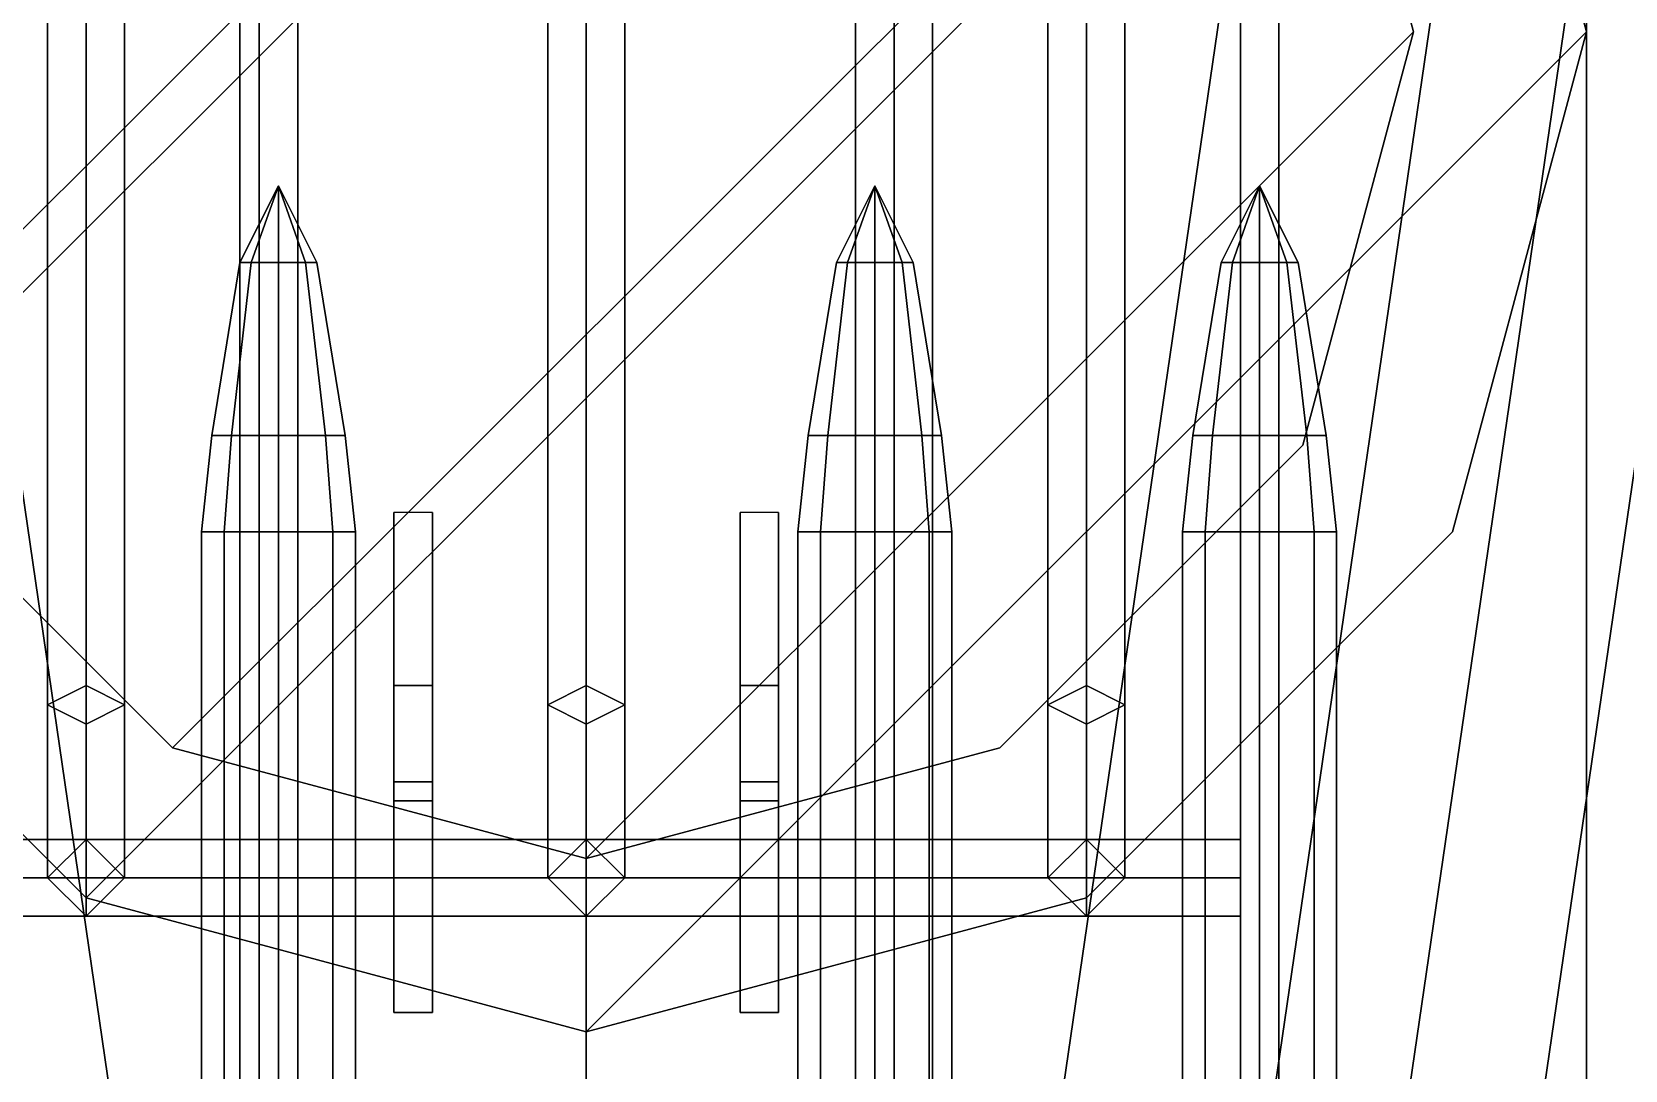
# Model space of a CAD drawing. Header units: millimetres. Extents: x -3 to 1.7, y -21.6 to 9.5.
# Drawn here: x -0.288 to 0.54, y -1.47 to -0.93 of the extents above; entities that cross this region are included whole.
import ezdxf

# ---------------------------------------------------------------- set-up
doc = ezdxf.new("R2010")
doc.units = ezdxf.units.MM
for name, color, linetype in [('hull_mirror', 7, 'Continuous'), ('rails', 1, 'Continuous'), ('rocket', 1, 'Continuous'), ('turret', 2, 'Continuous')]:
    doc.layers.add(name, color=color, linetype=linetype)

msp = doc.modelspace()

# ---------------------------------------------------------------- linework, layer by layer
for points in [[(-0.45033, -1.19, 2.27), (0.26, -0.47967, 2.27), (0, -0.41, 2.27), (-0.52, -0.93, 2.27)], [(-0.26, -1.38033, 2.27), (0.45033, -0.67, 2.27), (0.26, -0.47967, 2.27), (-0.45033, -1.19, 2.27)], [(0, -1.45, 2.27), (0.52, -0.93, 2.27), (0.45033, -0.67, 2.27), (-0.26, -1.38033, 2.27)], [(0.52, -0.93, 2.03), (0.45033, -0.67, 2.07), (0.45033, -0.67, 2.27), (0.52, -0.93, 2.27)], [(0.18, -1.74, -0.51), (0, -1.74, -0.53), (0, -0.71, -0.57), (0.18, -0.71, -0.56)], [(0.52, -1.74, -0.46), (0.18, -1.74, -0.51), (0.18, -0.71, -0.56), (0.52, -0.71, -0.5)], [(1.07, -1.74, -0.34), (0.52, -1.74, -0.46), (0.52, -0.71, -0.5), (1.07, -0.71, -0.37)], [(0.26, -1.38033, 2.27), (0.45033, -1.19, 2.27), (0.52, -0.93, 2.27), (0, -1.45, 2.27)], [(0.45033, -1.19, 2.03), (0.52, -0.93, 2.03), (0.52, -0.93, 2.27), (0.45033, -1.19, 2.27)], [(-0.45033, -1.19, 2.03), (-0.26, -1.38033, 2.09), (-0.26, -1.38033, 2.27), (-0.45033, -1.19, 2.27)], [(0.26, -1.38033, 2.09), (0.45033, -1.19, 2.03), (0.45033, -1.19, 2.27), (0.26, -1.38033, 2.27)], [(-0.26, -1.38033, 2.09), (0, -1.45, 2.08), (0, -1.45, 2.27), (-0.26, -1.38033, 2.27)], [(0, -1.45, 2.08), (0.26, -1.38033, 2.09), (0.26, -1.38033, 2.27), (0, -1.45, 2.27)]]:
    msp.add_3dface(points)
at = {"color": 3}
for points in [[(0, -1.74, 2.08), (0.21, -1.74, 2.08), (0.36, -0.71, 2.11), (0, -0.71, 2.11)], [(0.21, -1.74, 2.08), (0.32, -1.74, 2.05), (0.47, -0.71, 2.08), (0.36, -0.71, 2.11)], [(0.32, -1.74, 2.05), (0.39, -1.74, 2.02), (0.54, -0.71, 2.05), (0.47, -0.71, 2.08)], [(0.39, -1.74, 2.02), (0.46, -1.74, 1.96), (0.61, -0.71, 1.99), (0.54, -0.71, 2.05)], [(0.46, -1.74, 1.96), (0.59, -1.74, 0.96), (0.74, -0.71, 0.99), (0.61, -0.71, 1.99)]]:
    msp.add_3dface(points, dxfattribs=at)
at = {"layer": 'hull_mirror'}
for points in [[(-0.52, -1.74, -0.46), (-0.18, -1.74, -0.51), (-0.18, -0.71, -0.56), (-0.52, -0.71, -0.5)], [(-0.18, -1.74, -0.51), (0, -1.74, -0.53), (0, -0.71, -0.57), (-0.18, -0.71, -0.56)]]:
    msp.add_3dface(points, dxfattribs=at)
at = {"layer": 'hull_mirror', "color": 3}
for points in [[(-0.21, -1.74, 2.08), (-0.32, -1.74, 2.05), (-0.47, -0.71, 2.08), (-0.36, -0.71, 2.11)], [(0, -1.74, 2.08), (-0.21, -1.74, 2.08), (-0.36, -0.71, 2.11), (0, -0.71, 2.11)]]:
    msp.add_3dface(points, dxfattribs=at)
at = {"layer": 'rails'}
for points in [[(-0.17, 0.24, 3.03), (-0.17, 0.24, 2.91), (-0.17, -1.79, 2.91), (-0.17, -1.79, 3.03)], [(-0.17, -1.79, 2.91), (-0.17, 0.24, 2.91), (-0.15, 0.24, 2.91), (-0.15, -1.79, 2.91)], [(-0.15, -1.79, 3.03), (-0.15, 0.24, 3.03), (-0.17, 0.24, 3.03), (-0.17, -1.79, 3.03)], [(-0.15, -1.79, 2.91), (-0.15, 0.24, 2.91), (-0.15, 0.24, 3.03), (-0.15, -1.79, 3.03)], [(0.16, -1.79, 3.03), (0.16, 0.24, 3.03), (0.14, 0.24, 3.03), (0.14, -1.79, 3.03)], [(0.14, -1.79, 2.91), (0.14, 0.24, 2.91), (0.16, 0.24, 2.91), (0.16, -1.79, 2.91)], [(0.14, 0.24, 3.03), (0.14, 0.24, 2.91), (0.14, -1.79, 2.91), (0.14, -1.79, 3.03)], [(0.16, -1.79, 2.91), (0.16, 0.24, 2.91), (0.16, 0.24, 3.03), (0.16, -1.79, 3.03)], [(0.34, 0.24, 3.03), (0.34, 0.24, 2.91), (0.34, -1.79, 2.91), (0.34, -1.79, 3.03)], [(0.34, -1.79, 2.91), (0.34, 0.24, 2.91), (0.36, 0.24, 2.91), (0.36, -1.79, 2.91)], [(0.36, -1.79, 3.03), (0.36, 0.24, 3.03), (0.34, 0.24, 3.03), (0.34, -1.79, 3.03)], [(0.36, -1.79, 2.91), (0.36, 0.24, 2.91), (0.36, 0.24, 3.03), (0.36, -1.79, 3.03)], [(-0.28, -1.28, 2.69), (-0.26, -1.27, 2.71), (-0.26, -0.61, 2.71), (-0.28, -0.61, 2.69)], [(-0.26, -1.29, 2.67), (-0.28, -1.28, 2.69), (-0.28, -0.61, 2.69), (-0.26, -0.61, 2.67)], [(-0.26, -1.27, 2.71), (-0.24, -1.28, 2.69), (-0.24, -0.61, 2.69), (-0.26, -0.61, 2.71)], [(-0.24, -1.28, 2.69), (-0.26, -1.29, 2.67), (-0.26, -0.61, 2.67), (-0.24, -0.61, 2.69)], [(-0.02, -1.28, 2.69), (0, -1.27, 2.71), (0, -0.61, 2.71), (-0.02, -0.61, 2.69)], [(0, -1.29, 2.67), (-0.02, -1.28, 2.69), (-0.02, -0.61, 2.69), (0, -0.61, 2.67)], [(0, -1.27, 2.71), (0.02, -1.28, 2.69), (0.02, -0.61, 2.69), (0, -0.61, 2.71)], [(0.02, -1.28, 2.69), (0, -1.29, 2.67), (0, -0.61, 2.67), (0.02, -0.61, 2.69)], [(0.24, -1.28, 2.69), (0.26, -1.27, 2.71), (0.26, -0.61, 2.71), (0.24, -0.61, 2.69)], [(0.26, -1.29, 2.67), (0.24, -1.28, 2.69), (0.24, -0.61, 2.69), (0.26, -0.61, 2.67)], [(0.26, -1.27, 2.71), (0.28, -1.28, 2.69), (0.28, -0.61, 2.69), (0.26, -0.61, 2.71)], [(0.28, -1.28, 2.69), (0.26, -1.29, 2.67), (0.26, -0.61, 2.67), (0.28, -0.61, 2.69)], [(-0.26, -1.27, 2.71), (-0.28, -1.28, 2.69), (-0.28, -1.37, 2.87), (-0.26, -1.35, 2.87)], [(-0.24, -1.28, 2.69), (-0.26, -1.27, 2.71), (-0.26, -1.35, 2.87), (-0.24, -1.37, 2.87)], [(0, -1.27, 2.71), (-0.02, -1.28, 2.69), (-0.02, -1.37, 2.87), (0, -1.35, 2.87)], [(0.02, -1.28, 2.69), (0, -1.27, 2.71), (0, -1.35, 2.87), (0.02, -1.37, 2.87)], [(0.26, -1.27, 2.71), (0.24, -1.28, 2.69), (0.24, -1.37, 2.87), (0.26, -1.35, 2.87)], [(0.28, -1.28, 2.69), (0.26, -1.27, 2.71), (0.26, -1.35, 2.87), (0.28, -1.37, 2.87)], [(-0.28, -1.28, 2.69), (-0.26, -1.29, 2.67), (-0.26, -1.39, 2.87), (-0.28, -1.37, 2.87)], [(-0.26, -1.29, 2.67), (-0.24, -1.28, 2.69), (-0.24, -1.37, 2.87), (-0.26, -1.39, 2.87)], [(-0.02, -1.28, 2.69), (0, -1.29, 2.67), (0, -1.39, 2.87), (-0.02, -1.37, 2.87)], [(0, -1.29, 2.67), (0.02, -1.28, 2.69), (0.02, -1.37, 2.87), (0, -1.39, 2.87)], [(0.24, -1.28, 2.69), (0.26, -1.29, 2.67), (0.26, -1.39, 2.87), (0.24, -1.37, 2.87)], [(0.26, -1.29, 2.67), (0.28, -1.28, 2.69), (0.28, -1.37, 2.87), (0.26, -1.39, 2.87)], [(0.34, -1.37, 3), (0.34, -1.35, 2.98), (-0.35, -1.35, 2.98), (-0.35, -1.37, 3)], [(0.34, -1.35, 2.98), (0.34, -1.37, 2.96), (-0.35, -1.37, 2.96), (-0.35, -1.35, 2.98)], [(-0.26, -1.35, 2.87), (-0.28, -1.37, 2.87), (-0.28, -1.37, 2.96), (-0.26, -1.35, 2.98)], [(-0.24, -1.37, 2.87), (-0.26, -1.35, 2.87), (-0.26, -1.35, 2.98), (-0.24, -1.37, 2.96)], [(0, -1.35, 2.87), (-0.02, -1.37, 2.87), (-0.02, -1.37, 2.96), (0, -1.35, 2.98)], [(0.02, -1.37, 2.87), (0, -1.35, 2.87), (0, -1.35, 2.98), (0.02, -1.37, 2.96)], [(0.26, -1.35, 2.87), (0.24, -1.37, 2.87), (0.24, -1.37, 2.96), (0.26, -1.35, 2.98)], [(0.28, -1.37, 2.87), (0.26, -1.35, 2.87), (0.26, -1.35, 2.98), (0.28, -1.37, 2.96)], [(0.34, -1.39, 2.98), (0.34, -1.37, 3), (-0.35, -1.37, 3), (-0.35, -1.39, 2.98)], [(0.34, -1.37, 2.96), (0.34, -1.39, 2.98), (-0.35, -1.39, 2.98), (-0.35, -1.37, 2.96)], [(-0.28, -1.37, 2.87), (-0.26, -1.39, 2.87), (-0.26, -1.39, 2.98), (-0.28, -1.37, 2.96)], [(-0.26, -1.39, 2.87), (-0.24, -1.37, 2.87), (-0.24, -1.37, 2.96), (-0.26, -1.39, 2.98)], [(-0.02, -1.37, 2.87), (0, -1.39, 2.87), (0, -1.39, 2.98), (-0.02, -1.37, 2.96)], [(0, -1.39, 2.87), (0.02, -1.37, 2.87), (0.02, -1.37, 2.96), (0, -1.39, 2.98)], [(0.24, -1.37, 2.87), (0.26, -1.39, 2.87), (0.26, -1.39, 2.98), (0.24, -1.37, 2.96)], [(0.26, -1.39, 2.87), (0.28, -1.37, 2.87), (0.28, -1.37, 2.96), (0.26, -1.39, 2.98)]]:
    msp.add_3dface(points, dxfattribs=at)
at = {"layer": 'rocket'}
for points in [[(-0.16, -1.01, 3.07), (-0.17414, -1.05, 3.05586), (-0.18, -1.05, 3.07), (-0.16, -1.01, 3.07)], [(-0.16, -1.01, 3.07), (-0.18, -1.05, 3.07), (-0.17414, -1.05, 3.08414), (-0.16, -1.01, 3.07)], [(-0.16, -1.01, 2.87), (-0.18, -1.05, 2.87), (-0.17414, -1.05, 2.88414), (-0.16, -1.01, 2.87)], [(-0.16, -1.01, 2.87), (-0.17414, -1.05, 2.85586), (-0.18, -1.05, 2.87), (-0.16, -1.01, 2.87)], [(-0.16, -1.01, 3.07), (-0.16, -1.05, 3.05), (-0.17414, -1.05, 3.05586), (-0.16, -1.01, 3.07)], [(-0.16, -1.01, 3.07), (-0.17414, -1.05, 3.08414), (-0.16, -1.05, 3.09), (-0.16, -1.01, 3.07)], [(-0.16, -1.01, 2.87), (-0.17414, -1.05, 2.88414), (-0.16, -1.05, 2.89), (-0.16, -1.01, 2.87)], [(-0.16, -1.01, 2.87), (-0.16, -1.05, 2.85), (-0.17414, -1.05, 2.85586), (-0.16, -1.01, 2.87)], [(-0.16, -1.01, 3.07), (-0.14586, -1.05, 3.05586), (-0.16, -1.05, 3.05), (-0.16, -1.01, 3.07)], [(-0.16, -1.01, 3.07), (-0.16, -1.05, 3.09), (-0.14586, -1.05, 3.08414), (-0.16, -1.01, 3.07)], [(-0.16, -1.01, 3.07), (-0.14586, -1.05, 3.08414), (-0.14, -1.05, 3.07), (-0.16, -1.01, 3.07)], [(-0.16, -1.01, 3.07), (-0.14, -1.05, 3.07), (-0.14586, -1.05, 3.05586), (-0.16, -1.01, 3.07)], [(-0.16, -1.01, 2.87), (-0.14, -1.05, 2.87), (-0.14586, -1.05, 2.85586), (-0.16, -1.01, 2.87)], [(-0.16, -1.01, 2.87), (-0.14586, -1.05, 2.88414), (-0.14, -1.05, 2.87), (-0.16, -1.01, 2.87)], [(-0.16, -1.01, 2.87), (-0.16, -1.05, 2.89), (-0.14586, -1.05, 2.88414), (-0.16, -1.01, 2.87)], [(-0.16, -1.01, 2.87), (-0.14586, -1.05, 2.85586), (-0.16, -1.05, 2.85), (-0.16, -1.01, 2.87)], [(0.15, -1.01, 3.07), (0.13586, -1.05, 3.05586), (0.13, -1.05, 3.07), (0.15, -1.01, 3.07)], [(0.15, -1.01, 3.07), (0.13, -1.05, 3.07), (0.13586, -1.05, 3.08414), (0.15, -1.01, 3.07)], [(0.15, -1.01, 2.87), (0.13, -1.05, 2.87), (0.13586, -1.05, 2.88414), (0.15, -1.01, 2.87)], [(0.15, -1.01, 2.87), (0.13586, -1.05, 2.85586), (0.13, -1.05, 2.87), (0.15, -1.01, 2.87)], [(0.15, -1.01, 3.07), (0.15, -1.05, 3.05), (0.13586, -1.05, 3.05586), (0.15, -1.01, 3.07)], [(0.15, -1.01, 3.07), (0.13586, -1.05, 3.08414), (0.15, -1.05, 3.09), (0.15, -1.01, 3.07)], [(0.15, -1.01, 2.87), (0.13586, -1.05, 2.88414), (0.15, -1.05, 2.89), (0.15, -1.01, 2.87)], [(0.15, -1.01, 2.87), (0.15, -1.05, 2.85), (0.13586, -1.05, 2.85586), (0.15, -1.01, 2.87)], [(0.15, -1.01, 3.07), (0.16414, -1.05, 3.05586), (0.15, -1.05, 3.05), (0.15, -1.01, 3.07)], [(0.15, -1.01, 3.07), (0.15, -1.05, 3.09), (0.16414, -1.05, 3.08414), (0.15, -1.01, 3.07)], [(0.15, -1.01, 3.07), (0.16414, -1.05, 3.08414), (0.17, -1.05, 3.07), (0.15, -1.01, 3.07)], [(0.15, -1.01, 3.07), (0.17, -1.05, 3.07), (0.16414, -1.05, 3.05586), (0.15, -1.01, 3.07)], [(0.15, -1.01, 2.87), (0.17, -1.05, 2.87), (0.16414, -1.05, 2.85586), (0.15, -1.01, 2.87)], [(0.15, -1.01, 2.87), (0.16414, -1.05, 2.88414), (0.17, -1.05, 2.87), (0.15, -1.01, 2.87)], [(0.15, -1.01, 2.87), (0.15, -1.05, 2.89), (0.16414, -1.05, 2.88414), (0.15, -1.01, 2.87)], [(0.15, -1.01, 2.87), (0.16414, -1.05, 2.85586), (0.15, -1.05, 2.85), (0.15, -1.01, 2.87)], [(0.35, -1.01, 3.07), (0.33, -1.05, 3.07), (0.33586, -1.05, 3.08414), (0.35, -1.01, 3.07)], [(0.35, -1.01, 3.07), (0.33586, -1.05, 3.05586), (0.33, -1.05, 3.07), (0.35, -1.01, 3.07)], [(0.35, -1.01, 2.87), (0.33586, -1.05, 2.85586), (0.33, -1.05, 2.87), (0.35, -1.01, 2.87)], [(0.35, -1.01, 2.87), (0.33, -1.05, 2.87), (0.33586, -1.05, 2.88414), (0.35, -1.01, 2.87)], [(0.35, -1.01, 3.07), (0.33586, -1.05, 3.08414), (0.35, -1.05, 3.09), (0.35, -1.01, 3.07)], [(0.35, -1.01, 3.07), (0.35, -1.05, 3.05), (0.33586, -1.05, 3.05586), (0.35, -1.01, 3.07)], [(0.35, -1.01, 2.87), (0.35, -1.05, 2.85), (0.33586, -1.05, 2.85586), (0.35, -1.01, 2.87)], [(0.35, -1.01, 2.87), (0.33586, -1.05, 2.88414), (0.35, -1.05, 2.89), (0.35, -1.01, 2.87)], [(0.35, -1.01, 3.07), (0.37, -1.05, 3.07), (0.36414, -1.05, 3.05586), (0.35, -1.01, 3.07)], [(0.35, -1.01, 3.07), (0.36414, -1.05, 3.08414), (0.37, -1.05, 3.07), (0.35, -1.01, 3.07)], [(0.35, -1.01, 3.07), (0.35, -1.05, 3.09), (0.36414, -1.05, 3.08414), (0.35, -1.01, 3.07)], [(0.35, -1.01, 3.07), (0.36414, -1.05, 3.05586), (0.35, -1.05, 3.05), (0.35, -1.01, 3.07)], [(0.35, -1.01, 2.87), (0.36414, -1.05, 2.85586), (0.35, -1.05, 2.85), (0.35, -1.01, 2.87)], [(0.35, -1.01, 2.87), (0.35, -1.05, 2.89), (0.36414, -1.05, 2.88414), (0.35, -1.01, 2.87)], [(0.35, -1.01, 2.87), (0.36414, -1.05, 2.88414), (0.37, -1.05, 2.87), (0.35, -1.01, 2.87)], [(0.35, -1.01, 2.87), (0.37, -1.05, 2.87), (0.36414, -1.05, 2.85586), (0.35, -1.01, 2.87)], [(-0.17414, -1.05, 3.05586), (-0.18449, -1.14, 3.04551), (-0.19464, -1.14, 3.07), (-0.18, -1.05, 3.07)], [(-0.18, -1.05, 3.07), (-0.19464, -1.14, 3.07), (-0.18449, -1.14, 3.09449), (-0.17414, -1.05, 3.08414)], [(-0.18, -1.05, 2.87), (-0.19464, -1.14, 2.87), (-0.18449, -1.14, 2.89449), (-0.17414, -1.05, 2.88414)], [(-0.17414, -1.05, 2.85586), (-0.18449, -1.14, 2.84551), (-0.19464, -1.14, 2.87), (-0.18, -1.05, 2.87)], [(-0.16, -1.05, 3.05), (-0.16, -1.14, 3.03536), (-0.18449, -1.14, 3.04551), (-0.17414, -1.05, 3.05586)], [(-0.17414, -1.05, 3.08414), (-0.18449, -1.14, 3.09449), (-0.16, -1.14, 3.10464), (-0.16, -1.05, 3.09)], [(-0.17414, -1.05, 2.88414), (-0.18449, -1.14, 2.89449), (-0.16, -1.14, 2.90464), (-0.16, -1.05, 2.89)], [(-0.16, -1.05, 2.85), (-0.16, -1.14, 2.83536), (-0.18449, -1.14, 2.84551), (-0.17414, -1.05, 2.85586)], [(-0.14586, -1.05, 3.05586), (-0.13551, -1.14, 3.04551), (-0.16, -1.14, 3.03536), (-0.16, -1.05, 3.05)], [(-0.16, -1.05, 3.09), (-0.16, -1.14, 3.10464), (-0.13551, -1.14, 3.09449), (-0.14586, -1.05, 3.08414)], [(-0.16, -1.05, 2.89), (-0.16, -1.14, 2.90464), (-0.13551, -1.14, 2.89449), (-0.14586, -1.05, 2.88414)], [(-0.14586, -1.05, 2.85586), (-0.13551, -1.14, 2.84551), (-0.16, -1.14, 2.83536), (-0.16, -1.05, 2.85)], [(-0.14586, -1.05, 3.08414), (-0.13551, -1.14, 3.09449), (-0.12536, -1.14, 3.07), (-0.14, -1.05, 3.07)], [(-0.14, -1.05, 3.07), (-0.12536, -1.14, 3.07), (-0.13551, -1.14, 3.04551), (-0.14586, -1.05, 3.05586)], [(-0.14, -1.05, 2.87), (-0.12536, -1.14, 2.87), (-0.13551, -1.14, 2.84551), (-0.14586, -1.05, 2.85586)], [(-0.14586, -1.05, 2.88414), (-0.13551, -1.14, 2.89449), (-0.12536, -1.14, 2.87), (-0.14, -1.05, 2.87)], [(0.13586, -1.05, 3.05586), (0.12551, -1.14, 3.04551), (0.11536, -1.14, 3.07), (0.13, -1.05, 3.07)], [(0.13, -1.05, 3.07), (0.11536, -1.14, 3.07), (0.12551, -1.14, 3.09449), (0.13586, -1.05, 3.08414)], [(0.13, -1.05, 2.87), (0.11536, -1.14, 2.87), (0.12551, -1.14, 2.89449), (0.13586, -1.05, 2.88414)], [(0.13586, -1.05, 2.85586), (0.12551, -1.14, 2.84551), (0.11536, -1.14, 2.87), (0.13, -1.05, 2.87)], [(0.15, -1.05, 3.05), (0.15, -1.14, 3.03536), (0.12551, -1.14, 3.04551), (0.13586, -1.05, 3.05586)], [(0.13586, -1.05, 3.08414), (0.12551, -1.14, 3.09449), (0.15, -1.14, 3.10464), (0.15, -1.05, 3.09)], [(0.13586, -1.05, 2.88414), (0.12551, -1.14, 2.89449), (0.15, -1.14, 2.90464), (0.15, -1.05, 2.89)], [(0.15, -1.05, 2.85), (0.15, -1.14, 2.83536), (0.12551, -1.14, 2.84551), (0.13586, -1.05, 2.85586)], [(0.16414, -1.05, 3.05586), (0.17449, -1.14, 3.04551), (0.15, -1.14, 3.03536), (0.15, -1.05, 3.05)], [(0.15, -1.05, 3.09), (0.15, -1.14, 3.10464), (0.17449, -1.14, 3.09449), (0.16414, -1.05, 3.08414)], [(0.15, -1.05, 2.89), (0.15, -1.14, 2.90464), (0.17449, -1.14, 2.89449), (0.16414, -1.05, 2.88414)], [(0.16414, -1.05, 2.85586), (0.17449, -1.14, 2.84551), (0.15, -1.14, 2.83536), (0.15, -1.05, 2.85)], [(0.16414, -1.05, 3.08414), (0.17449, -1.14, 3.09449), (0.18464, -1.14, 3.07), (0.17, -1.05, 3.07)], [(0.17, -1.05, 3.07), (0.18464, -1.14, 3.07), (0.17449, -1.14, 3.04551), (0.16414, -1.05, 3.05586)], [(0.17, -1.05, 2.87), (0.18464, -1.14, 2.87), (0.17449, -1.14, 2.84551), (0.16414, -1.05, 2.85586)], [(0.16414, -1.05, 2.88414), (0.17449, -1.14, 2.89449), (0.18464, -1.14, 2.87), (0.17, -1.05, 2.87)], [(0.33, -1.05, 3.07), (0.31536, -1.14, 3.07), (0.32551, -1.14, 3.09449), (0.33586, -1.05, 3.08414)], [(0.33586, -1.05, 3.05586), (0.32551, -1.14, 3.04551), (0.31536, -1.14, 3.07), (0.33, -1.05, 3.07)], [(0.33586, -1.05, 2.85586), (0.32551, -1.14, 2.84551), (0.31536, -1.14, 2.87), (0.33, -1.05, 2.87)], [(0.33, -1.05, 2.87), (0.31536, -1.14, 2.87), (0.32551, -1.14, 2.89449), (0.33586, -1.05, 2.88414)], [(0.33586, -1.05, 3.08414), (0.32551, -1.14, 3.09449), (0.35, -1.14, 3.10464), (0.35, -1.05, 3.09)], [(0.35, -1.05, 3.05), (0.35, -1.14, 3.03536), (0.32551, -1.14, 3.04551), (0.33586, -1.05, 3.05586)], [(0.35, -1.05, 2.85), (0.35, -1.14, 2.83536), (0.32551, -1.14, 2.84551), (0.33586, -1.05, 2.85586)], [(0.33586, -1.05, 2.88414), (0.32551, -1.14, 2.89449), (0.35, -1.14, 2.90464), (0.35, -1.05, 2.89)], [(0.35, -1.05, 3.09), (0.35, -1.14, 3.10464), (0.37449, -1.14, 3.09449), (0.36414, -1.05, 3.08414)], [(0.36414, -1.05, 3.05586), (0.37449, -1.14, 3.04551), (0.35, -1.14, 3.03536), (0.35, -1.05, 3.05)], [(0.36414, -1.05, 2.85586), (0.37449, -1.14, 2.84551), (0.35, -1.14, 2.83536), (0.35, -1.05, 2.85)], [(0.35, -1.05, 2.89), (0.35, -1.14, 2.90464), (0.37449, -1.14, 2.89449), (0.36414, -1.05, 2.88414)], [(0.37, -1.05, 3.07), (0.38464, -1.14, 3.07), (0.37449, -1.14, 3.04551), (0.36414, -1.05, 3.05586)], [(0.36414, -1.05, 3.08414), (0.37449, -1.14, 3.09449), (0.38464, -1.14, 3.07), (0.37, -1.05, 3.07)], [(0.36414, -1.05, 2.88414), (0.37449, -1.14, 2.89449), (0.38464, -1.14, 2.87), (0.37, -1.05, 2.87)], [(0.37, -1.05, 2.87), (0.38464, -1.14, 2.87), (0.37449, -1.14, 2.84551), (0.36414, -1.05, 2.85586)], [(-0.18449, -1.14, 3.04551), (-0.18828, -1.19, 3.04172), (-0.2, -1.19, 3.07), (-0.19464, -1.14, 3.07)], [(-0.19464, -1.14, 3.07), (-0.2, -1.19, 3.07), (-0.18828, -1.19, 3.09828), (-0.18449, -1.14, 3.09449)], [(-0.19464, -1.14, 2.87), (-0.2, -1.19, 2.87), (-0.18828, -1.19, 2.89828), (-0.18449, -1.14, 2.89449)], [(-0.18449, -1.14, 2.84551), (-0.18828, -1.19, 2.84172), (-0.2, -1.19, 2.87), (-0.19464, -1.14, 2.87)], [(-0.16, -1.14, 3.03536), (-0.16, -1.19, 3.03), (-0.18828, -1.19, 3.04172), (-0.18449, -1.14, 3.04551)], [(-0.18449, -1.14, 3.09449), (-0.18828, -1.19, 3.09828), (-0.16, -1.19, 3.11), (-0.16, -1.14, 3.10464)], [(-0.18449, -1.14, 2.89449), (-0.18828, -1.19, 2.89828), (-0.16, -1.19, 2.91), (-0.16, -1.14, 2.90464)], [(-0.16, -1.14, 2.83536), (-0.16, -1.19, 2.83), (-0.18828, -1.19, 2.84172), (-0.18449, -1.14, 2.84551)], [(-0.13551, -1.14, 3.04551), (-0.13172, -1.19, 3.04172), (-0.16, -1.19, 3.03), (-0.16, -1.14, 3.03536)], [(-0.16, -1.14, 3.10464), (-0.16, -1.19, 3.11), (-0.13172, -1.19, 3.09828), (-0.13551, -1.14, 3.09449)], [(-0.16, -1.14, 2.90464), (-0.16, -1.19, 2.91), (-0.13172, -1.19, 2.89828), (-0.13551, -1.14, 2.89449)], [(-0.13551, -1.14, 2.84551), (-0.13172, -1.19, 2.84172), (-0.16, -1.19, 2.83), (-0.16, -1.14, 2.83536)], [(-0.13551, -1.14, 3.09449), (-0.13172, -1.19, 3.09828), (-0.12, -1.19, 3.07), (-0.12536, -1.14, 3.07)], [(-0.12536, -1.14, 3.07), (-0.12, -1.19, 3.07), (-0.13172, -1.19, 3.04172), (-0.13551, -1.14, 3.04551)], [(-0.12536, -1.14, 2.87), (-0.12, -1.19, 2.87), (-0.13172, -1.19, 2.84172), (-0.13551, -1.14, 2.84551)], [(-0.13551, -1.14, 2.89449), (-0.13172, -1.19, 2.89828), (-0.12, -1.19, 2.87), (-0.12536, -1.14, 2.87)], [(0.12551, -1.14, 3.04551), (0.12172, -1.19, 3.04172), (0.11, -1.19, 3.07), (0.11536, -1.14, 3.07)], [(0.11536, -1.14, 3.07), (0.11, -1.19, 3.07), (0.12172, -1.19, 3.09828), (0.12551, -1.14, 3.09449)], [(0.11536, -1.14, 2.87), (0.11, -1.19, 2.87), (0.12172, -1.19, 2.89828), (0.12551, -1.14, 2.89449)], [(0.12551, -1.14, 2.84551), (0.12172, -1.19, 2.84172), (0.11, -1.19, 2.87), (0.11536, -1.14, 2.87)], [(0.15, -1.14, 3.03536), (0.15, -1.19, 3.03), (0.12172, -1.19, 3.04172), (0.12551, -1.14, 3.04551)], [(0.12551, -1.14, 3.09449), (0.12172, -1.19, 3.09828), (0.15, -1.19, 3.11), (0.15, -1.14, 3.10464)], [(0.12551, -1.14, 2.89449), (0.12172, -1.19, 2.89828), (0.15, -1.19, 2.91), (0.15, -1.14, 2.90464)], [(0.15, -1.14, 2.83536), (0.15, -1.19, 2.83), (0.12172, -1.19, 2.84172), (0.12551, -1.14, 2.84551)], [(0.17449, -1.14, 3.04551), (0.17828, -1.19, 3.04172), (0.15, -1.19, 3.03), (0.15, -1.14, 3.03536)], [(0.15, -1.14, 3.10464), (0.15, -1.19, 3.11), (0.17828, -1.19, 3.09828), (0.17449, -1.14, 3.09449)], [(0.15, -1.14, 2.90464), (0.15, -1.19, 2.91), (0.17828, -1.19, 2.89828), (0.17449, -1.14, 2.89449)], [(0.17449, -1.14, 2.84551), (0.17828, -1.19, 2.84172), (0.15, -1.19, 2.83), (0.15, -1.14, 2.83536)], [(0.17449, -1.14, 3.09449), (0.17828, -1.19, 3.09828), (0.19, -1.19, 3.07), (0.18464, -1.14, 3.07)], [(0.18464, -1.14, 3.07), (0.19, -1.19, 3.07), (0.17828, -1.19, 3.04172), (0.17449, -1.14, 3.04551)], [(0.18464, -1.14, 2.87), (0.19, -1.19, 2.87), (0.17828, -1.19, 2.84172), (0.17449, -1.14, 2.84551)], [(0.17449, -1.14, 2.89449), (0.17828, -1.19, 2.89828), (0.19, -1.19, 2.87), (0.18464, -1.14, 2.87)], [(0.31536, -1.14, 3.07), (0.31, -1.19, 3.07), (0.32172, -1.19, 3.09828), (0.32551, -1.14, 3.09449)], [(0.32551, -1.14, 3.04551), (0.32172, -1.19, 3.04172), (0.31, -1.19, 3.07), (0.31536, -1.14, 3.07)], [(0.32551, -1.14, 2.84551), (0.32172, -1.19, 2.84172), (0.31, -1.19, 2.87), (0.31536, -1.14, 2.87)], [(0.31536, -1.14, 2.87), (0.31, -1.19, 2.87), (0.32172, -1.19, 2.89828), (0.32551, -1.14, 2.89449)], [(0.32551, -1.14, 3.09449), (0.32172, -1.19, 3.09828), (0.35, -1.19, 3.11), (0.35, -1.14, 3.10464)], [(0.35, -1.14, 3.03536), (0.35, -1.19, 3.03), (0.32172, -1.19, 3.04172), (0.32551, -1.14, 3.04551)], [(0.35, -1.14, 2.83536), (0.35, -1.19, 2.83), (0.32172, -1.19, 2.84172), (0.32551, -1.14, 2.84551)], [(0.32551, -1.14, 2.89449), (0.32172, -1.19, 2.89828), (0.35, -1.19, 2.91), (0.35, -1.14, 2.90464)], [(0.35, -1.14, 3.10464), (0.35, -1.19, 3.11), (0.37828, -1.19, 3.09828), (0.37449, -1.14, 3.09449)], [(0.37449, -1.14, 3.04551), (0.37828, -1.19, 3.04172), (0.35, -1.19, 3.03), (0.35, -1.14, 3.03536)], [(0.37449, -1.14, 2.84551), (0.37828, -1.19, 2.84172), (0.35, -1.19, 2.83), (0.35, -1.14, 2.83536)], [(0.35, -1.14, 2.90464), (0.35, -1.19, 2.91), (0.37828, -1.19, 2.89828), (0.37449, -1.14, 2.89449)], [(0.38464, -1.14, 3.07), (0.39, -1.19, 3.07), (0.37828, -1.19, 3.04172), (0.37449, -1.14, 3.04551)], [(0.37449, -1.14, 3.09449), (0.37828, -1.19, 3.09828), (0.39, -1.19, 3.07), (0.38464, -1.14, 3.07)], [(0.37449, -1.14, 2.89449), (0.37828, -1.19, 2.89828), (0.39, -1.19, 2.87), (0.38464, -1.14, 2.87)], [(0.38464, -1.14, 2.87), (0.39, -1.19, 2.87), (0.37828, -1.19, 2.84172), (0.37449, -1.14, 2.84551)], [(-0.18828, -1.52, 3.04172), (-0.2, -1.52, 3.07), (-0.2, -1.19, 3.07), (-0.18828, -1.19, 3.04172)], [(-0.2, -1.52, 3.07), (-0.18828, -1.52, 3.09828), (-0.18828, -1.19, 3.09828), (-0.2, -1.19, 3.07)], [(-0.2, -1.52, 2.87), (-0.18828, -1.52, 2.89828), (-0.18828, -1.19, 2.89828), (-0.2, -1.19, 2.87)], [(-0.18828, -1.52, 2.84172), (-0.2, -1.52, 2.87), (-0.2, -1.19, 2.87), (-0.18828, -1.19, 2.84172)], [(-0.18828, -1.52, 3.09828), (-0.16, -1.52, 3.11), (-0.16, -1.19, 3.11), (-0.18828, -1.19, 3.09828)], [(-0.16, -1.52, 3.03), (-0.18828, -1.52, 3.04172), (-0.18828, -1.19, 3.04172), (-0.16, -1.19, 3.03)], [(-0.16, -1.52, 2.83), (-0.18828, -1.52, 2.84172), (-0.18828, -1.19, 2.84172), (-0.16, -1.19, 2.83)], [(-0.18828, -1.52, 2.89828), (-0.16, -1.52, 2.91), (-0.16, -1.19, 2.91), (-0.18828, -1.19, 2.89828)], [(-0.16, -1.52, 3.11), (-0.13172, -1.52, 3.09828), (-0.13172, -1.19, 3.09828), (-0.16, -1.19, 3.11)], [(-0.13172, -1.52, 3.04172), (-0.16, -1.52, 3.03), (-0.16, -1.19, 3.03), (-0.13172, -1.19, 3.04172)], [(-0.13172, -1.52, 2.84172), (-0.16, -1.52, 2.83), (-0.16, -1.19, 2.83), (-0.13172, -1.19, 2.84172)], [(-0.16, -1.52, 2.91), (-0.13172, -1.52, 2.89828), (-0.13172, -1.19, 2.89828), (-0.16, -1.19, 2.91)], [(-0.13172, -1.52, 3.09828), (-0.12, -1.52, 3.07), (-0.12, -1.19, 3.07), (-0.13172, -1.19, 3.09828)], [(-0.12, -1.52, 3.07), (-0.13172, -1.52, 3.04172), (-0.13172, -1.19, 3.04172), (-0.12, -1.19, 3.07)], [(-0.12, -1.52, 2.87), (-0.13172, -1.52, 2.84172), (-0.13172, -1.19, 2.84172), (-0.12, -1.19, 2.87)], [(-0.13172, -1.52, 2.89828), (-0.12, -1.52, 2.87), (-0.12, -1.19, 2.87), (-0.13172, -1.19, 2.89828)], [(0.12172, -1.52, 3.04172), (0.11, -1.52, 3.07), (0.11, -1.19, 3.07), (0.12172, -1.19, 3.04172)], [(0.11, -1.52, 3.07), (0.12172, -1.52, 3.09828), (0.12172, -1.19, 3.09828), (0.11, -1.19, 3.07)], [(0.11, -1.52, 2.87), (0.12172, -1.52, 2.89828), (0.12172, -1.19, 2.89828), (0.11, -1.19, 2.87)], [(0.12172, -1.52, 2.84172), (0.11, -1.52, 2.87), (0.11, -1.19, 2.87), (0.12172, -1.19, 2.84172)], [(0.12172, -1.52, 3.09828), (0.15, -1.52, 3.11), (0.15, -1.19, 3.11), (0.12172, -1.19, 3.09828)], [(0.15, -1.52, 3.03), (0.12172, -1.52, 3.04172), (0.12172, -1.19, 3.04172), (0.15, -1.19, 3.03)], [(0.15, -1.52, 2.83), (0.12172, -1.52, 2.84172), (0.12172, -1.19, 2.84172), (0.15, -1.19, 2.83)], [(0.12172, -1.52, 2.89828), (0.15, -1.52, 2.91), (0.15, -1.19, 2.91), (0.12172, -1.19, 2.89828)], [(0.15, -1.52, 3.11), (0.17828, -1.52, 3.09828), (0.17828, -1.19, 3.09828), (0.15, -1.19, 3.11)], [(0.17828, -1.52, 3.04172), (0.15, -1.52, 3.03), (0.15, -1.19, 3.03), (0.17828, -1.19, 3.04172)], [(0.17828, -1.52, 2.84172), (0.15, -1.52, 2.83), (0.15, -1.19, 2.83), (0.17828, -1.19, 2.84172)], [(0.15, -1.52, 2.91), (0.17828, -1.52, 2.89828), (0.17828, -1.19, 2.89828), (0.15, -1.19, 2.91)], [(0.17828, -1.52, 3.09828), (0.19, -1.52, 3.07), (0.19, -1.19, 3.07), (0.17828, -1.19, 3.09828)], [(0.19, -1.52, 3.07), (0.17828, -1.52, 3.04172), (0.17828, -1.19, 3.04172), (0.19, -1.19, 3.07)], [(0.19, -1.52, 2.87), (0.17828, -1.52, 2.84172), (0.17828, -1.19, 2.84172), (0.19, -1.19, 2.87)], [(0.17828, -1.52, 2.89828), (0.19, -1.52, 2.87), (0.19, -1.19, 2.87), (0.17828, -1.19, 2.89828)], [(0.31, -1.52, 3.07), (0.32172, -1.52, 3.09828), (0.32172, -1.19, 3.09828), (0.31, -1.19, 3.07)], [(0.32172, -1.52, 3.04172), (0.31, -1.52, 3.07), (0.31, -1.19, 3.07), (0.32172, -1.19, 3.04172)], [(0.32172, -1.52, 2.84172), (0.31, -1.52, 2.87), (0.31, -1.19, 2.87), (0.32172, -1.19, 2.84172)], [(0.31, -1.52, 2.87), (0.32172, -1.52, 2.89828), (0.32172, -1.19, 2.89828), (0.31, -1.19, 2.87)], [(0.35, -1.52, 3.03), (0.32172, -1.52, 3.04172), (0.32172, -1.19, 3.04172), (0.35, -1.19, 3.03)], [(0.32172, -1.52, 3.09828), (0.35, -1.52, 3.11), (0.35, -1.19, 3.11), (0.32172, -1.19, 3.09828)], [(0.32172, -1.52, 2.89828), (0.35, -1.52, 2.91), (0.35, -1.19, 2.91), (0.32172, -1.19, 2.89828)], [(0.35, -1.52, 2.83), (0.32172, -1.52, 2.84172), (0.32172, -1.19, 2.84172), (0.35, -1.19, 2.83)], [(0.37828, -1.52, 3.04172), (0.35, -1.52, 3.03), (0.35, -1.19, 3.03), (0.37828, -1.19, 3.04172)], [(0.35, -1.52, 3.11), (0.37828, -1.52, 3.09828), (0.37828, -1.19, 3.09828), (0.35, -1.19, 3.11)], [(0.35, -1.52, 2.91), (0.37828, -1.52, 2.89828), (0.37828, -1.19, 2.89828), (0.35, -1.19, 2.91)], [(0.37828, -1.52, 2.84172), (0.35, -1.52, 2.83), (0.35, -1.19, 2.83), (0.37828, -1.19, 2.84172)], [(0.39, -1.52, 3.07), (0.37828, -1.52, 3.04172), (0.37828, -1.19, 3.04172), (0.39, -1.19, 3.07)], [(0.37828, -1.52, 3.09828), (0.39, -1.52, 3.07), (0.39, -1.19, 3.07), (0.37828, -1.19, 3.09828)], [(0.37828, -1.52, 2.89828), (0.39, -1.52, 2.87), (0.39, -1.19, 2.87), (0.37828, -1.19, 2.89828)], [(0.39, -1.52, 2.87), (0.37828, -1.52, 2.84172), (0.37828, -1.19, 2.84172), (0.39, -1.19, 2.87)]]:
    msp.add_3dface(points, dxfattribs=at)
at = {"layer": 'turret'}
for points in [[(-0.37239, -1.145, 2.37), (0.215, -0.55761, 2.37), (0, -0.5, 2.37), (-0.43, -0.93, 2.37)], [(-0.215, -1.30239, 2.37), (0.37239, -0.715, 2.37), (0.215, -0.55761, 2.37), (-0.37239, -1.145, 2.37)], [(0, -1.36, 2.37), (0.43, -0.93, 2.37), (0.37239, -0.715, 2.37), (-0.215, -1.30239, 2.37)], [(0.43, -0.93, 2.27), (0.37239, -0.715, 2.27), (0.37239, -0.715, 2.37), (0.43, -0.93, 2.37)], [(0.215, -1.30239, 2.37), (0.37239, -1.145, 2.37), (0.43, -0.93, 2.37), (0, -1.36, 2.37)], [(0.37239, -1.145, 2.27), (0.43, -0.93, 2.27), (0.43, -0.93, 2.37), (0.37239, -1.145, 2.37)], [(-0.37239, -1.145, 2.27), (-0.215, -1.30239, 2.27), (-0.215, -1.30239, 2.37), (-0.37239, -1.145, 2.37)], [(0.215, -1.30239, 2.27), (0.37239, -1.145, 2.27), (0.37239, -1.145, 2.37), (0.215, -1.30239, 2.37)], [(-0.1, -1.27, 2.74), (-0.1, -1.18, 2.37), (-0.1, -1.32, 2.37), (-0.1, -1.32, 2.74)], [(-0.08, -1.27, 2.74), (-0.08, -1.18, 2.37), (-0.1, -1.18, 2.37), (-0.1, -1.27, 2.74)], [(-0.08, -1.32, 2.37), (-0.08, -1.18, 2.37), (-0.08, -1.27, 2.74), (-0.08, -1.32, 2.74)], [(0.1, -1.27, 2.74), (0.1, -1.18, 2.37), (0.08, -1.18, 2.37), (0.08, -1.27, 2.74)], [(0.08, -1.27, 2.74), (0.08, -1.18, 2.37), (0.08, -1.32, 2.37), (0.08, -1.32, 2.74)], [(0.1, -1.32, 2.37), (0.1, -1.18, 2.37), (0.1, -1.27, 2.74), (0.1, -1.32, 2.74)], [(-0.1, -1.33, 3.02), (-0.1, -1.27, 2.74), (-0.1, -1.32, 2.74), (-0.1, -1.44, 3.02)], [(-0.08, -1.33, 3.02), (-0.08, -1.27, 2.74), (-0.1, -1.27, 2.74), (-0.1, -1.33, 3.02)], [(-0.08, -1.32, 2.74), (-0.08, -1.27, 2.74), (-0.08, -1.33, 3.02), (-0.08, -1.44, 3.02)], [(0.1, -1.33, 3.02), (0.1, -1.27, 2.74), (0.08, -1.27, 2.74), (0.08, -1.33, 3.02)], [(0.08, -1.33, 3.02), (0.08, -1.27, 2.74), (0.08, -1.32, 2.74), (0.08, -1.44, 3.02)], [(0.1, -1.32, 2.74), (0.1, -1.27, 2.74), (0.1, -1.33, 3.02), (0.1, -1.44, 3.02)], [(-0.215, -1.30239, 2.27), (0, -1.36, 2.27), (0, -1.36, 2.37), (-0.215, -1.30239, 2.37)], [(0, -1.36, 2.27), (0.215, -1.30239, 2.27), (0.215, -1.30239, 2.37), (0, -1.36, 2.37)], [(-0.1, -1.32, 2.74), (-0.1, -1.32, 2.37), (-0.08, -1.32, 2.37), (-0.08, -1.32, 2.74)], [(-0.1, -1.44, 3.02), (-0.1, -1.32, 2.74), (-0.08, -1.32, 2.74), (-0.08, -1.44, 3.02)], [(0.08, -1.32, 2.74), (0.08, -1.32, 2.37), (0.1, -1.32, 2.37), (0.1, -1.32, 2.74)], [(0.08, -1.44, 3.02), (0.08, -1.32, 2.74), (0.1, -1.32, 2.74), (0.1, -1.44, 3.02)], [(-0.08, -1.44, 3.02), (-0.08, -1.33, 3.02), (-0.1, -1.33, 3.02), (-0.1, -1.44, 3.02)], [(0.1, -1.44, 3.02), (0.1, -1.33, 3.02), (0.08, -1.33, 3.02), (0.08, -1.44, 3.02)]]:
    msp.add_3dface(points, dxfattribs=at)

doc.saveas('drawing.dxf')
